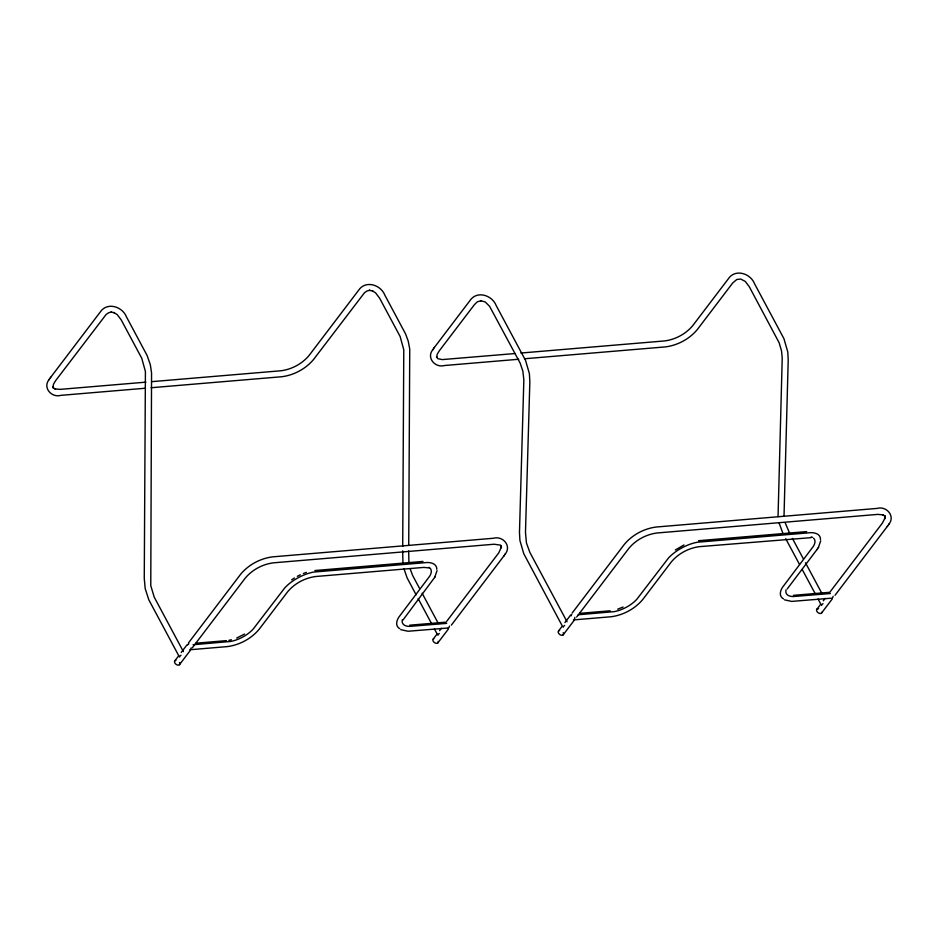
<?xml version="1.0" encoding="UTF-8"?>
<svg xmlns="http://www.w3.org/2000/svg" width="938" height="938" viewBox="0 0 938 938"><rect width="100%" height="100%" fill="white"/><g stroke="black" fill="none" stroke-linecap="round" stroke-linejoin="round"><path stroke-width="1.41" d="M402.672 550.841L402.953 562.788M402.707 546.467L403.774 349.733L400.116 336.472L379.609 298.167L375.599 292.867L372.234 290.733L372.773 290.979L369.291 290.276L369.912 290.334L367.11 290.921L364.483 292.738L313.62 359.418C305.729 368.869 294.016 375.165 281.822 376.724L151.041 387.746M408.675 550.887L408.909 562.096M408.722 545.048L409.742 349.042L408.218 341.08L405.521 333.811L384.85 295.165C380.816 284.718 365.445 279.876 358.574 290.323L309.106 355.432C302.13 363.827 291.741 369.396 280.931 370.768L151.698 381.66M437.049 570.656L434.622 577.503M820.727 540.816L818.299 547.663M49.327 379.269C42.257 387.464 51.449 398.099 60.958 395.344L145.238 388.238M433.004 349.428C425.934 357.624 435.126 368.259 444.635 365.503L518.737 359.254M403.012 619.995L434.939 577.034M504.996 554.335C512.066 546.127 502.874 535.492 493.365 538.26L272.501 556.867C260.307 558.438 248.593 564.723 240.703 574.173L188.421 642.976M888.673 524.494C895.743 516.287 886.551 505.652 877.042 508.419L656.178 527.027C643.984 528.598 632.271 534.883 624.38 544.333L572.098 613.135M50.394 377.697L100.202 312.096C107.073 301.649 122.444 306.491 126.489 316.938L147.149 355.572L150.338 364.8L151.557 372.855L150.772 585.64L154.207 597.119L183.379 651.605M434.071 347.857L469.891 300.676C476.762 290.217 492.122 295.06 496.167 305.518L525.561 360.438L529.395 373.687L529.841 381.789L525.479 532.503L526.464 543.032L529.9 552.47L567.044 621.742M451.354 625.13L503.929 555.894M787.24 588.935L817.233 549.222M835.031 595.29L887.606 526.054M49.011 379.738L50.687 377.264M432.688 349.897L434.364 347.423M503.636 556.328L505.312 553.866M816.939 549.656L818.628 547.194M887.313 526.488L888.99 524.025M174.89 660.786L178.63 655.873M181.233 652.438L187.025 644.816M179.451 664.714L190.191 650.585M192.29 647.83L245.217 578.16C252.193 569.776 262.581 564.207 273.392 562.835L494.103 544.228L500.2 545.084L501.291 545.893L500.728 545.47L501.431 547.686L501.396 546.995L498.735 552.892L446.793 621.202M433.262 639.013L437.002 634.1M439.605 630.664L441.481 628.202M437.823 642.94L448.552 628.812M558.567 630.934L562.308 626.033L523.756 553.678L519.91 540.429L519.476 532.315L523.85 379.808L522.841 371.073L520.144 363.1L489.589 306.304L485.263 301.977L480.608 300.629L481.217 300.676L477.301 301.837L474.37 304.709L439.265 350.859L437.178 354.329L436.698 357.378L436.463 356.721L437.8 358.668L442.208 359.594L515.044 353.532M564.922 622.586L570.703 614.976M563.14 634.874L573.868 620.745M576.659 617.063L628.894 548.32C635.87 539.936 646.259 534.355 657.069 532.983L877.78 514.387L883.104 514.856L882.494 514.657L884.968 516.052L884.405 515.63L885.191 516.615L884.769 516.041L884.874 518.62L885.038 517.975L882.412 523.052L829.778 592.277L793.407 595.349M816.939 609.172L820.68 604.26M823.283 600.812L825.159 598.362M821.5 613.1L832.24 598.972M291.671 579.825L294.415 577.996M675.348 549.985L683.978 544.955M244.56 634.041L236.693 638.039M297.311 576.307L300.301 574.795M623.055 607.027L617.696 609.172M303.337 573.47L306.374 572.368M228.872 640.314L231.393 639.775M145.894 382.153L60.22 389.364L54.896 388.895L55.506 389.106L53.032 387.711L53.595 388.121L52.786 386.562L53.02 387.23L53.501 384.17L55.588 380.699L106.111 314.511L108.738 312.694L111.54 312.096L110.919 312.049L114.401 312.753L113.861 312.506L117.227 314.629L121.237 319.94L141.744 358.246L145.413 371.507L144.264 578.465L145.191 588.595L148.802 599.792L178.759 655.744M520.86 353.04L664.608 340.928C675.419 339.556 685.807 333.975 692.783 325.592L728.263 278.903C735.134 268.456 750.494 273.298 754.539 283.745L783.934 338.665L787.768 351.914L788.213 360.028L784.016 516.052M524.553 358.762L665.499 346.884C677.693 345.325 689.407 339.028 697.297 329.578L732.742 282.936L736.799 279.501L740.715 279.032L745.276 281.435L749.298 286.747L779.173 342.816L781.553 351.023L782.222 358.035L778.048 516.627M314.875 570.539L423.003 561.428M698.552 540.698L806.68 531.588M195.89 643.21L226.445 640.631M409.73 625.189L446.101 622.129M193.052 644.746L230.514 641.475A21.117 9.392 -28.2 0 0 253.096 629.187L284.8 587.856A27.167 12.077 -28.2 0 1 313.855 572.051L427.423 562.483A27.167 12.077 -28.2 0 1 436.78 569.319M446.723 623.36L409.437 626.396A21.117 9.392 -28.2 0 1 402.355 619.655M579.567 613.37L610.122 610.79M578.136 614.777L614.202 611.635A21.117 9.392 -28.2 0 0 636.785 599.347L668.489 558.016A27.167 12.077 -28.2 0 1 697.532 542.211L811.1 532.632A27.167 12.077 -28.2 0 1 820.457 539.479M830.4 593.519L793.114 596.556A21.117 9.392 -28.2 0 1 786.032 589.814M190.883 649.671L227.336 646.599C239.518 645.027 251.243 638.743 259.134 629.292L287.591 591.831C294.567 583.448 304.956 577.867 315.766 576.507L423.73 567.408L429.053 567.877M446.91 628.097L407.995 631.251L400.772 629.656M574.56 619.83L611.013 616.758C623.195 615.187 634.92 608.891 642.811 599.452L671.268 561.991C678.244 553.608 688.633 548.027 699.443 546.655L811.042 537.65M830.587 598.245L791.672 601.41L784.449 599.816M789.655 533.265L785.247 522.947M792.399 538.4L803.409 558.919M805.472 562.765L821.981 593.555M785.692 538.658L799.469 564.336M802.213 569.472L815.298 593.86M818.053 598.995L820.797 604.131M419.415 588.173L412.579 575.346L410.234 569.026M422.123 593.226L438.363 623.524M416.12 594.809L407.174 578.019L403.985 568.803M418.16 598.596L431.703 623.876M434.411 628.929L437.12 633.982M782.949 533.534L778.997 522.654M437.94 635.307A3.013 1.337 -28.2 0 1 439.347 633.467M449.478 626.15A3.013 1.888 85.2 0 1 447.59 627.991M399.811 628.695A27.167 12.077 -28.2 0 1 398.685 617.368L429.745 576.096A21.117 9.392 -28.2 0 0 428.865 567.291M179.568 657.081A3.013 1.337 -28.2 0 1 180.975 655.24M187.706 644.957A3.013 1.888 85.2 0 1 188.034 644.394M188.432 644.007A3.013 1.888 85.2 0 1 188.901 643.796M191.106 647.924A3.013 1.888 85.2 0 1 189.711 649.764M438.14 641.404A3.013 1.935 37.2 0 1 434.786 642.8A3.013 1.935 37.2 0 1 433.708 638.719M179.521 662.545A3.013 1.935 37.2 0 1 178.454 665.124A3.013 1.935 37.2 0 1 174.831 662.943A3.013 1.935 37.2 0 1 175.898 660.364M563.199 632.704A3.013 1.935 37.2 0 1 562.132 635.284A3.013 1.935 37.2 0 1 558.509 633.103A3.013 1.935 37.2 0 1 559.576 630.524M833.155 596.31A3.013 1.888 85.2 0 1 831.76 598.151M783.488 598.854A27.167 12.077 -28.2 0 1 782.362 587.528L813.422 546.256A21.117 9.392 -28.2 0 0 813.621 538.236M811.182 536.876A21.117 9.392 -28.2 0 1 812.554 537.451M571.183 615.797A3.013 1.888 85.2 0 1 571.711 614.554M574.877 617.321A3.013 1.888 85.2 0 1 573.388 619.924M563.257 627.241A3.013 1.337 -28.2 0 1 564.653 625.4M821.899 612.151A3.013 1.935 37.2 0 1 819.39 613.37A3.013 1.935 37.2 0 1 816.576 610.497A3.013 1.935 37.2 0 1 818.593 608.774M821.618 605.467A3.013 1.337 -28.2 0 1 823.025 603.626"/></g></svg>
